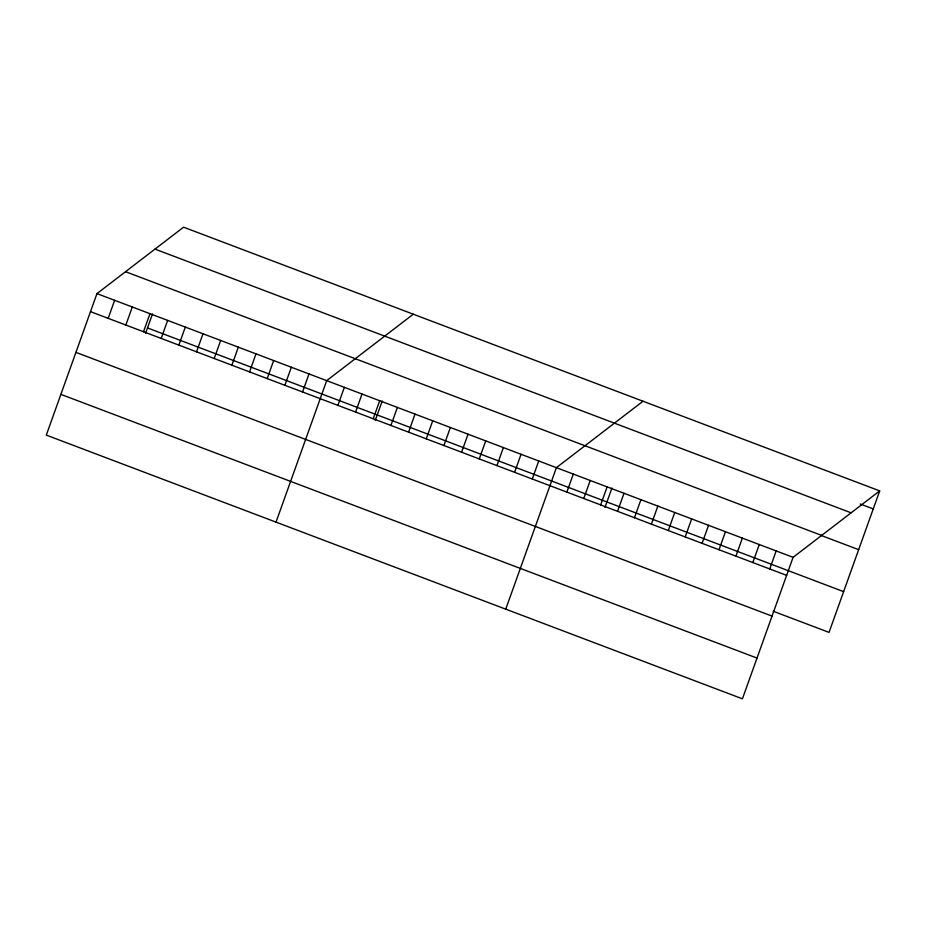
<?xml version="1.0" encoding="UTF-8"?>
<svg xmlns="http://www.w3.org/2000/svg" width="926" height="926" viewBox="0 0 926 926"><rect width="100%" height="100%" fill="white"/><g stroke="black" fill="none" stroke-linecap="round" stroke-linejoin="round"><path stroke-width="1.39" d="M96.964 293.611L46.3 435.104L742.42 698.817L793.084 557.336L879.7 490.896L183.579 227.183L96.964 293.611L793.084 557.336M108.18 318.336L114.627 300.302M125.843 325.026L132.302 307.004M143.518 331.728L149.977 313.694M145.556 333.36L152.512 313.937M161.193 338.418L167.641 320.396M178.857 345.109L185.316 327.086M196.532 351.811L202.991 333.777M214.207 358.501L220.654 340.479M231.87 365.191L238.329 347.169M249.545 371.893L255.993 353.859M267.209 378.584L273.668 360.561M284.884 385.274L291.343 367.252M302.559 391.976L309.006 373.942M276.017 522.125L326.681 380.644L413.297 314.203M337.897 405.368L344.356 387.334M355.572 412.058L362.02 394.025M373.236 418.749L379.695 400.726M375.285 420.381L382.23 400.958M390.911 425.451L397.37 407.417M408.586 432.141L415.033 414.107M426.249 438.831L432.708 420.809M443.924 445.533L450.372 427.499M461.588 452.224L468.047 434.19M479.263 458.914L485.722 440.892M496.938 465.616L503.385 447.582M514.601 472.306L521.06 454.284M532.276 478.997L538.735 460.974M505.746 609.158L556.399 467.665L643.014 401.236M566.851 492.1L573.31 474.077M583.762 498.501L590.209 480.478M600.661 504.913L607.12 486.879M605.002 507.413L611.959 487.99M617.573 511.314L624.02 493.28M634.472 517.715L640.931 499.693M651.383 524.128L657.842 506.094M668.283 530.529L674.741 512.495M685.194 536.93L691.653 518.907M702.105 543.33L708.552 525.308M719.004 549.743L725.463 531.709M735.915 556.144L742.363 538.122M752.815 562.545L759.274 544.523M769.726 568.958L776.173 550.924M879.7 490.896L829.036 632.389L773.117 611.206M860.242 503.999L873.241 508.93M154.989 249.106L851.121 512.819M125.542 271.688L821.663 535.413M820.945 535.378L858.657 549.662M147.5 327.931L843.632 591.645M90.505 311.645L786.625 575.359M75.92 352.378L772.041 616.103M60.885 394.36L757.017 658.073"/></g></svg>
